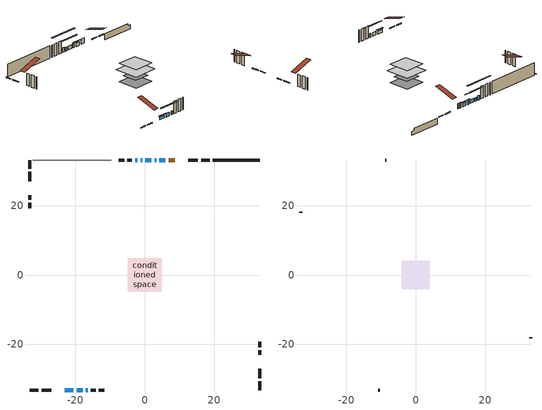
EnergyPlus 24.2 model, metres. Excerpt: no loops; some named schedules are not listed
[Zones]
conditioned space
 floor outside (Floor1 construction): -3.15,-3.15 -3.15,3.15 3.15,3.15 3.15,-3.15 z0.18
 floor adiabatic (AdiabaticFloorConstruction): -4.88,-4.88 -4.88,4.88 4.88,4.88 4.88,-4.88 z2.62
 floor foundation (Slab1 construction): -4.16,-4.16 -4.16,4.16 4.16,4.16 4.16,-4.16 z-2.23
 wall outside (RimJoist1 construction): 18.7,33.15 16.25,33.15 / -33.15,-33.15 -30.69,-33.15 / -33.15,33.15 -33.15,30.69 / 33.15,-33.15 33.15,-30.69 z0.18:0.48
 wall outside (RimJoist2 construction): 15.32,33.15 12.55,33.15 / -29.76,-33.15 -26.99,-33.15 / -33.15,29.76 -33.15,26.99 / 33.15,-29.76 33.15,-26.99 z0.18:0.48
 wall outside (AdiabaticWallConstruction 1): 8.58,33.15 6.87,33.15 z0.18:2.21
 wall outside (AdiabaticWallConstruction): 5.94,33.15 4.2,33.15 / 1.92,33.15 0.18,33.15 / -19.66,-33.15 -17.92,-33.15 z0.18:1.61; 3.28,33.15 2.85,33.15 / -0.74,33.15 -1.17,33.15 / -16.99,-33.15 -16.44,-33.15 z0.18:1.64; -23.03,-33.15 -20.59,-33.15 z0.18:1.31; -2.1,33.15 -2.77,33.15 z0.18:1.92
 wall outside (Wall1 construction): -3.7,33.15 -5.04,33.15 / -15.51,-33.15 -14.17,-33.15 / -33.15,23.02 -33.15,21.68 / 33.15,-23.02 33.15,-21.68 z0.18:5.06
 wall outside (Wall2 construction): -5.97,33.15 -7.51,33.15 / -13.24,-33.15 -11.7,-33.15 / -33.15,20.76 -33.15,19.21 / 33.15,-20.76 33.15,-19.21 z0.18:5.06
 wall foundation (FoundationWall1 construction): 19.63,33.15,-2.23 19.63,33.15,0.18 31.8,33.15,0.18 31.8,33.15,-0.68 33.15,33.15,-0.68 33.15,33.15,-2.23
 wall adiabatic (Wall4 construction): -9.72,33.15 -32.22,33.15 z0.18:5.06
 window (WindowConstruction): 5.94,33.15 4.21,33.15 z0.18:1.61
 window (WindowConstruction 1): 3.28,33.15 2.85,33.15 z0.18:1.64
 window (WindowConstruction 2): -23.02,-33.15 -20.59,-33.15 z0.18:1.31
 window (WindowConstruction 3): 1.92,33.15 0.18,33.15 z0.18:1.61
 window (WindowConstruction 4): -0.75,33.15 -1.17,33.15 z0.18:1.64
 window (WindowConstruction 5): -19.66,-33.15 -17.92,-33.15 z0.18:1.61
 window (WindowConstruction 6): -16.99,-33.15 -16.44,-33.15 z0.18:1.64
 window (WindowConstruction 7): -2.1,33.15 -2.77,33.15 z0.18:1.92
 door (Door): 8.58,33.15 6.87,33.15 z0.18:2.21
 ceiling adiabatic (AdiabaticFloorConstruction): 4.88,-4.88 4.88,4.88 -4.88,4.88 -4.88,-4.88 z2.62
attic - vented
 floor to conditioned space (Floor2 construction Reversed): -4.11,-4.11 -4.11,4.11 4.11,4.11 4.11,-4.11 z5.06
 wall outside (Wall3 construction): -8.44,33.15 -8.79,33.15 / -10.77,-33.15 -10.42,-33.15 / -33.15,18.28 -33.15,17.93 / 33.15,-18.28 33.15,-17.93 z0.18:5.06
 roof outside (Roof1 construction): 9.51,33.15,5.06 9.51,25.15,7.72 11.62,25.15,7.72 11.62,33.15,5.06; -23.95,-33.15,5.06 -23.95,-25.15,7.72 -26.06,-25.15,7.72 -26.06,-33.15,5.06; -33.15,23.95,5.06 -25.15,23.95,7.72 -25.15,26.06,7.72 -33.15,26.06,5.06; 33.15,-23.95,5.06 25.15,-23.95,7.72 25.15,-26.06,7.72 33.15,-26.06,5.06
shading: 3.74,33.15 6.4,33.15 6.4,33.45 3.74,33.45 z2.07; 2.39,33.15 3.74,33.15 3.74,33.45 2.39,33.45 z2.1; -20.13,-33.15 -23.48,-33.15 -23.48,-33.45 -20.13,-33.45 z1.77; -2.87,33.15 4.97,33.15 4.97,33.45 -2.87,33.45 z4.66; -4.22,33.15 2.31,33.15 2.31,33.45 -4.22,33.45 z4.69; -14.87,-33.15 -22.71,-33.15 -22.71,-33.45 -14.87,-33.45 z4.66; -13.39,-33.15 -20.04,-33.15 -20.04,-33.45 -13.39,-33.45 z4.69; -8.56,33.15 3.69,33.15 3.69,33.45 -8.56,33.45 z7.71
[Building]
Building 1: Terrain=Suburbs
[Site:Location]
Montreal Intl AP_QC: Latitude {deg}=45.47; Longitude {deg}=-73.74; Time Zone {hr}=-5; Elevation {m}=36; Keep Site Location Information=Yes
[Site:GroundTemperature:Shallow]
2.07863, -0.316383, -0.508184, 0.628371, 5.19101, 9.73239, 13.6695, 16.1636, 16.3755, 14.347, 10.5102, 6.10817
[Site:WaterMainsTemperature]
Calculation Method=Schedule; Temperature Schedule=mains temperature schedule
[Material] Roughness=Rough; Thermal Absorptance=0.9
Name | Thickness {m} | Conductivity {W/m-K} | Density {kg/m3} | Specific Heat {J/kg-K} | Solar Absorptance | Visible Absorptance
asphalt or fiberglass shingles | 0.00635 | 0.162714 | 1121.4 | 1465.45 | 0.4 | 0.4
ceiling loosefill ins | 0.0846667 | 0.0480833 | 16.02 | 1046.75 | 0.7 | 0.7
ceiling stud and cavity | 0.1397 | 0.0936684 | 65.682 | 1177.47 | 0.7 | 0.7
concrete 4.0 in. | 0.1016 | 1.803125 | 2242.8 | 837.4 | 0.7 | 0.7
concrete 8.0 in. | 0.2032 | 1.803125 | 2242.8 | 837.4 | 0.7 | 0.7
door material | 0.04445 | 0.0451087 | 512.64 | 1214.23 | 0.7 | 0.7
exterior vertical ins | 0.0439632 | 0.029427 | 32.04 | 1214.23 | 0.7 | 0.7
floor covering | 0.0127 | 0.0433444 | 54.468 | 1339.84 | 0.6 | 0.6
floor rigid ins; rim joist rigid ins; wall rigid ins | 0.051816 | 0.029427 | 32.04 | 1214.23 | 0.7 | 0.7
floor rigid ins 1; wall rigid ins 2 | 0.512978 | 0.029427 | 32.04 | 1214.23 | 0.7 | 0.7
floor stud and cavity | 0.1397 | 0.078073 | 92.3553 | 1139.71 | 0.7 | 0.7
floor stud and cavity 1 | 0.1397 | 1.75129 | 37.0049 | 1207.88 | 0.7 | 0.7
furniture material conditioned space 1 | 0.1524 | 0.115458 | 640.8 | 1214.23 | 0.6 | 0.6
gypsum board | 0.0127 | 0.160291 | 801 | 837.4 | 0.6 | 0.6
gypsum board 1 | 0.0127 | 0.160291 | 801 | 837.4 | 0.7 | 0.7
osb sheathing 0.5 in. | 0.0127 | 0.115458 | 512.64 | 1214.23 | 0.7 | 0.7
osb sheathing 0.75 in. | 0.01905 | 0.115458 | 512.64 | 1214.23 | 0.7 | 0.7
osb sheathing 2.0 in. | 0.0508 | 0.115458 | 512.64 | 1214.23 | 0.7 | 0.7
rim joist stud and cavity | 0.0508 | 0.0453203 | 125.044 | 1163.47 | 0.6 | 0.6
rim joist stud and cavity 1 | 0.0508 | 0.284013 | 125.044 | 1163.47 | 0.6 | 0.6
wall rigid ins 1 | 0.051816 | 0.029427 | 32.04 | 1214.23 | 0.4 | 0.4
wall stud and cavity | 0.1397 | 0.193511 | 139.0536 | 1170.24 | 0.7 | 0.7
wall stud and cavity 1 | 0.1397 | 0.187121 | 139.0536 | 1170.24 | 0.7 | 0.7
wall stud and cavity 2 | 0.0889 | 6.9971 | 50.32683 | 1063.81 | 0.6 | 0.6
wall stud and cavity 3 | 0.1397 | 0.153596 | 139.0536 | 1170.24 | 0.7 | 0.7
wall stud and cavity 4 | 0.0889 | 0.380278 | 52.3479 | 1209.89 | 0.7 | 0.7
wall stud and cavity 5 | 0.0889 | 0.391764 | 83.0341 | 1211.67 | 0.7 | 0.7
wood siding | 0.0254 | 0.102417 | 544.68 | 1172.36 | 0.4 | 0.4
wood siding 1 | 0.00254 | 0.102417 | 544.68 | 1172.36 | 0.4 | 0.4
wood siding 2; wood siding 3; wood siding 4 | 0.0254 | 0.102417 | 544.68 | 1172.36 | 0.7 | 0.7
[WindowMaterial:SimpleGlazingSystem]
Name | U-Factor {W/m2-K} | Solar Heat Gain Coefficient
WindowMaterial | 2.94802 | 0.61
WindowMaterial 1 | 3.04227 | 0.45
WindowMaterial 2 | 2.98833 | 0.56
WindowMaterial 3 | 3.01729 | 0.5
WindowMaterial 4 | 2.992306 | 0.54
[Construction]
AdiabaticFloorConstruction: floor stud and cavity 1, floor rigid ins 1, osb sheathing 0.75 in., floor covering
AdiabaticWallConstruction: wood siding 3, wall rigid ins 2, wall stud and cavity 4, gypsum board
AdiabaticWallConstruction 1: wood siding 4, wall rigid ins 2, wall stud and cavity 4, gypsum board
Door: door material
Floor1 construction: floor stud and cavity, floor rigid ins, osb sheathing 0.75 in., floor covering
Floor2 construction Reversed: gypsum board, ceiling stud and cavity, ceiling loosefill ins
FoundationWall1 construction: concrete 8.0 in., gypsum board 1
furniture construction conditioned space 1: furniture material conditioned space 1
PartitionWallConstruction: gypsum board, wall stud and cavity 5, gypsum board
RimJoist1 construction: wood siding 2, osb sheathing 2.0 in., rim joist stud and cavity
RimJoist2 construction: wood siding 2, rim joist rigid ins, osb sheathing 2.0 in., rim joist stud and cavity 1
Roof1 construction: asphalt or fiberglass shingles
Slab1 construction: concrete 4.0 in.
Wall1 construction: wood siding, wall rigid ins, osb sheathing 0.5 in., wall stud and cavity, gypsum board
Wall2 construction: wood siding, wall rigid ins, osb sheathing 0.5 in., wall stud and cavity 1, gypsum board
Wall3 construction: wood siding 1, wall stud and cavity 2
Wall4 construction: wall rigid ins 1, osb sheathing 0.5 in., wall stud and cavity 3, gypsum board
WindowConstruction; WindowConstruction 3; WindowConstruction 5: WindowMaterial
WindowConstruction 1; WindowConstruction 4: WindowMaterial 1
WindowConstruction 2: WindowMaterial 2
WindowConstruction 6: WindowMaterial 3
WindowConstruction 7: WindowMaterial 4
[Zone] Multiplier=1; Part of Total Floor Area=Yes
Name | Volume {m3}
attic - vented | 29.2154
conditioned space | 571.5
[Space]
Name | Zone | Volume {m3}
attic - vented 1 | attic - vented | 29.2154
conditioned space 1 | conditioned space | 571.5
[ZoneInfiltration:EffectiveLeakageArea]
infil attic - vented 1: Zone or Space=attic - vented 1; Schedule=Always On Discrete; Effective Air Leakage Area {cm2}=2699.2; Stack Coefficient=0.000524584; Wind Coefficient=1.54749e-05
[ZoneMixing]
whole house fan mix: Zone or Space=attic - vented; Schedule=Always On Continuous; Design Flow Rate Calculation Method=Flow/Zone; Design Flow Rate {m3/s}=0; Source Zone or Space=conditioned space
[SurfaceProperty:ExposedFoundationPerimeter]
Slab1: Exposed Perimeter Calculation Method=TotalExposedPerimeter; Total Exposed Perimeter {m}=13.515
[InternalMass] Zone or ZoneList=conditioned space; Space or SpaceList=conditioned space 1
Name | Construction | Surface Area {m2}
furniture mass conditioned space 1 | furniture construction conditioned space 1 | 81.68
partition wall mass | PartitionWallConstruction | 204.2
[Lights]
interior lighting: Zone or ZoneList or Space or SpaceList=conditioned space 1; Schedule=interior lighting schedule; Design Level Calculation Method=LightingLevel; Lighting Level {W}=343.2; Return Air Fraction=0; Fraction Radiant=0.6; Fraction Visible=0.2; Fraction Replaceable=1
[People]
occupants: Zone or ZoneList or Space or SpaceList=conditioned space 1; Number of People Schedule=occupants schedule; Number of People Calculation Method=People; Number of People=3; Fraction Radiant=0.314171; Sensible Heat Fraction=0.56303; Activity Level Schedule=occupants activity schedule; Carbon Dioxide Generation Rate {m3/s-W}=0; Enable ASHRAE 55 Comfort Warnings=No; Mean Radiant Temperature Calculation Type=EnclosureAveraged
[ElectricEquipment] Zone or ZoneList or Space or SpaceList=conditioned space 1; Design Level Calculation Method=EquipmentLevel
Name | Schedule | Design Level {W} | Fraction Latent | Fraction Radiant | Fraction Lost
clothes dryer | clothes dryer schedule | 140.772 | 0.015 | 0.081 | 0.85
clothes washer | clothes washer schedule | 32.1985 | 0.03 | 0.162 | 0.7
cooking range | cooking range schedule | 208.969 | 0.08 | 0.432 | 0.2
dishwasher | dishwasher schedule | 66.8632 | 0.3 | 0.18 | 0.4
fridge | fridge schedule | 72.9452 | 0 | 0.6 | 0
mech vent bath fan 0 | mech vent bath fan 0 schedule | 50.2 | 0 | 0 | 1
mech vent bath fan 1 | mech vent bath fan 1 schedule | 50.2 | 0 | 0 | 1
mech vent bath fan 2 | mech vent bath fan 2 schedule | 50.2 | 0 | 0 | 1
mech vent bath fan 3 | mech vent bath fan 3 schedule | 50.2 | 0 | 0 | 1
mech vent house fan | mech vent house fan schedule | 0 | 0 | 0 | 1
mech vent house fan cfis | mech vent house fan cfis schedule | 0 | 0 | 0 | 0
mech vent range fan 0 | mech vent range fan 0 schedule | 57 | 0 | 0 | 1
misc plug loads | misc plug loads schedule | 494.7 | 0.045 | 0.513 | 0.1
whole house fan | Always On Discrete | 0 | 0 | 0 | 1
[OtherEquipment] Zone or ZoneList or Space or SpaceList=conditioned space 1; Design Level Calculation Method=EquipmentLevel
Name | Fuel Type | Schedule | Design Level {W} | Fraction Latent | Fraction Radiant | Fraction Lost
clothes dryer 1 | Electricity | clothes dryer schedule | 0 | 0.015 | 0.081 | 0.85
cooking range 1 | Electricity | cooking range schedule | 0 | 0.08 | 0.432 | 0.2
general water use latent | None | general water use schedule | 59.3978 | 1 | 0 | 0
general water use sensible | None | general water use schedule | -58.539 | 0 | 0.6 | 0
mech vent house fan latent load | None | Always On Discrete | 0 | 1 | 0 | 0
mech vent house fan sensible load | None | Always On Discrete | 0 | 0 | 0 | 0
water heater energy adjustment1 | Electricity | Always On Discrete | 0.01 | 0 | 0 | 1
[ZoneInfiltration:DesignFlowRate] Zone or ZoneList or Space or SpaceList=conditioned space 1; Schedule=Always On Discrete; Design Flow Rate Calculation Method=Flow/Zone; Design Flow Rate {m3/s}=0
infil flow; natural vent flow; whole house fan flow
[AvailabilityManager:Scheduled]
furnace airloop Availability Manager: Schedule=Always On Discrete
[Foundation:Kiva]
Foundation Kiva 1: Initial Indoor Air Temperature {C}=18; Wall Height Above Grade {m}=0.179984; Wall Depth Below Slab {m}=0.2032; Custom Block Material Name 1=exterior vertical ins; Custom Block Depth 1 {m}=2.40999; Custom Block X Position 1 {m}=0.2159; Custom Block Z Position 1 {m}=0
[Foundation:Kiva:Settings]
Soil Conductivity {W/m-K}=0.849921; Soil Density {kg/m3}=1842.3; Soil Specific Heat {J/kg-K}=418.7; Ground Solar Absorptivity=0.9; Ground Thermal Absorptivity=0.9; Ground Surface Roughness {m}=0.03; Far-Field Width {m}=40; Deep-Ground Boundary Condition=ZeroFlux; Deep-Ground Depth {m}=40; Minimum Cell Dimension {m}=0.2; Maximum Cell Growth Coefficient=3; Simulation Timestep=Timestep
[Exterior:Lights]
exterior lighting: Schedule=exterior lighting schedule; Design Level {W}=75.6
[EnergyManagementSystem:GlobalVariable]
furnace_airloop_Fan_RTF
infil_program_Qfan
infil_program_Qinf
natural_vent_program_Qnv
natural_vent_program_Qwhf
[EnergyManagementSystem:Sensor]
Name | Output:Variable or Output:Meter Index Key | Output:Variable or Output:Meter
airflow_gain | infil flow | Infiltration Sensible Heat Gain Energy
airflow_gain_1 | natural vent flow | Infiltration Sensible Heat Gain Energy
airflow_gain_2 | whole house fan flow | Infiltration Sensible Heat Gain Energy
airflow_loss | infil flow | Infiltration Sensible Heat Loss Energy
airflow_loss_1 | natural vent flow | Infiltration Sensible Heat Loss Energy
airflow_loss_2 | whole house fan flow | Infiltration Sensible Heat Loss Energy
clg_load_cond |  | Cooling:EnergyTransfer:Zone:CONDITIONED SPACE
clg_sp_s; clg_sp_s_1 | cooling setpoint | Schedule Value
clothes_dryer_exhaust_0_sch_s | clothes dryer exhaust 0 schedule | Schedule Value
cool_season | cooling season schedule | Schedule Value
htg_load_cond |  | Heating:EnergyTransfer:Zone:CONDITIONED SPACE
htg_sp_s; htg_sp_s_1 | heating setpoint | Schedule Value
ig_ee_conv | clothes dryer | Electric Equipment Convective Heating Energy
ig_ee_conv_2 | cooking range | Electric Equipment Convective Heating Energy
ig_ee_conv_4 | fridge | Electric Equipment Convective Heating Energy
ig_ee_conv_5 | misc plug loads | Electric Equipment Convective Heating Energy
ig_ee_conv_6 | whole house fan | Electric Equipment Convective Heating Energy
ig_ee_rad | clothes dryer | Electric Equipment Radiant Heating Energy
ig_ee_rad_2 | cooking range | Electric Equipment Radiant Heating Energy
ig_ee_rad_4 | fridge | Electric Equipment Radiant Heating Energy
ig_ee_rad_5 | misc plug loads | Electric Equipment Radiant Heating Energy
ig_ee_rad_6 | whole house fan | Electric Equipment Radiant Heating Energy
ig_lgt_conv | interior lighting | Lights Convective Heating Energy
ig_lgt_rad | interior lighting | Lights Radiant Heating Energy
ig_lgt_vis | interior lighting | Lights Visible Radiation Heating Energy
ig_oe_conv | clothes dryer 1 | Other Equipment Convective Heating Energy
ig_oe_conv_1 | cooking range 1 | Other Equipment Convective Heating Energy
ig_oe_conv_2 | general water use latent | Other Equipment Convective Heating Energy
ig_oe_conv_3 | general water use sensible | Other Equipment Convective Heating Energy
ig_oe_conv_4 | water heater energy adjustment1 | Other Equipment Convective Heating Energy
ig_oe_rad | clothes dryer 1 | Other Equipment Radiant Heating Energy
ig_oe_rad_1 | cooking range 1 | Other Equipment Radiant Heating Energy
ig_oe_rad_2 | general water use latent | Other Equipment Radiant Heating Energy
ig_oe_rad_3 | general water use sensible | Other Equipment Radiant Heating Energy
ig_oe_rad_4 | water heater energy adjustment1 | Other Equipment Radiant Heating Energy
ig_ppl_conv | occupants | People Convective Heating Energy
ig_ppl_rad | occupants | People Radiant Heating Energy
im_conv | furniture mass conditioned space 1 | Surface Inside Face Convection Heat Gain Energy
im_conv_1 | partition wall mass | Surface Inside Face Convection Heat Gain Energy
im_ig | furniture mass conditioned space 1 | Surface Inside Face Internal Gains Radiation Heat Gain Energy
im_ig_1 | partition wall mass | Surface Inside Face Internal Gains Radiation Heat Gain Energy
im_lgt | furniture mass conditioned space 1 | Surface Inside Face Lights Radiation Heat Gain Energy
im_lgt_1 | partition wall mass | Surface Inside Face Lights Radiation Heat Gain Energy
im_sol | furniture mass conditioned space 1 | Surface Inside Face Solar Radiation Heat Gain Energy
im_sol_1 | partition wall mass | Surface Inside Face Solar Radiation Heat Gain Energy
im_surf | furniture mass conditioned space 1 | Surface Inside Face Net Surface Thermal Radiation Heat Gain Energy
im_surf_1 | partition wall mass | Surface Inside Face Net Surface Thermal Radiation Heat Gain Energy
mech_vent_bath_fan_0_sch_s | mech vent bath fan 0 schedule | Schedule Value
mech_vent_bath_fan_1_sch_s | mech vent bath fan 1 schedule | Schedule Value
mech_vent_bath_fan_2_sch_s | mech vent bath fan 2 schedule | Schedule Value
mech_vent_bath_fan_3_sch_s | mech vent bath fan 3 schedule | Schedule Value
mech_vent_range_fan_0_sch_s | mech vent range fan 0 schedule | Schedule Value
mv_conv | mech vent bath fan 0 | Electric Equipment Convective Heating Energy
mv_conv_1 | mech vent bath fan 1 | Electric Equipment Convective Heating Energy
mv_conv_2 | mech vent bath fan 2 | Electric Equipment Convective Heating Energy
mv_conv_3 | mech vent bath fan 3 | Electric Equipment Convective Heating Energy
mv_conv_4 | mech vent house fan | Electric Equipment Convective Heating Energy
mv_conv_5 | mech vent house fan cfis | Electric Equipment Convective Heating Energy
mv_conv_6 | mech vent range fan 0 | Electric Equipment Convective Heating Energy
mv_conv_7 | mech vent house fan latent load | Other Equipment Convective Heating Energy
mv_conv_8 | mech vent house fan sensible load | Other Equipment Convective Heating Energy
mv_rad | mech vent bath fan 0 | Electric Equipment Radiant Heating Energy
mv_rad_1 | mech vent bath fan 1 | Electric Equipment Radiant Heating Energy
mv_rad_2 | mech vent bath fan 2 | Electric Equipment Radiant Heating Energy
mv_rad_3 | mech vent bath fan 3 | Electric Equipment Radiant Heating Energy
mv_rad_4 | mech vent house fan | Electric Equipment Radiant Heating Energy
mv_rad_5 | mech vent house fan cfis | Electric Equipment Radiant Heating Energy
mv_rad_6 | mech vent range fan 0 | Electric Equipment Radiant Heating Energy
mv_rad_7 | mech vent house fan latent load | Other Equipment Radiant Heating Energy
mv_rad_8 | mech vent house fan sensible load | Other Equipment Radiant Heating Energy
natural_vent_s | natural vent schedule | Schedule Value
out_pb_s |  | Site Outdoor Air Barometric Pressure
out_wt_s |  | Site Outdoor Air Humidity Ratio
site_vw_s |  | Site Wind Speed
ss_back_out | Window1 | Surface Window Shortwave from Zone Back Out Window Heat Transfer Rate
ss_back_out_1 | Window2 | Surface Window Shortwave from Zone Back Out Window Heat Transfer Rate
ss_back_out_2 | Window3 | Surface Window Shortwave from Zone Back Out Window Heat Transfer Rate
ss_back_out_3 | Window5 | Surface Window Shortwave from Zone Back Out Window Heat Transfer Rate
ss_back_out_4 | Window6 | Surface Window Shortwave from Zone Back Out Window Heat Transfer Rate
ss_back_out_5 | Window7 | Surface Window Shortwave from Zone Back Out Window Heat Transfer Rate
ss_back_out_6 | Window8 | Surface Window Shortwave from Zone Back Out Window Heat Transfer Rate
ss_back_out_7 | Window9 | Surface Window Shortwave from Zone Back Out Window Heat Transfer Rate
ss_conv | Door1 | Surface Inside Face Convection Heat Gain Energy
ss_conv_1 | Window1 | Surface Inside Face Convection Heat Gain Energy
ss_conv_2 | Window2 | Surface Inside Face Convection Heat Gain Energy
ss_conv_3 | Window3 | Surface Inside Face Convection Heat Gain Energy
ss_conv_4 | Window5 | Surface Inside Face Convection Heat Gain Energy
ss_conv_5 | Window6 | Surface Inside Face Convection Heat Gain Energy
ss_conv_6 | Window7 | Surface Inside Face Convection Heat Gain Energy
ss_conv_7 | Window8 | Surface Inside Face Convection Heat Gain Energy
ss_conv_8 | Window9 | Surface Inside Face Convection Heat Gain Energy
ss_ig | Door1 | Surface Inside Face Internal Gains Radiation Heat Gain Energy
ss_ig_1 | Window1 | Surface Inside Face Internal Gains Radiation Heat Gain Energy
ss_ig_2 | Window2 | Surface Inside Face Internal Gains Radiation Heat Gain Energy
ss_ig_3 | Window3 | Surface Inside Face Internal Gains Radiation Heat Gain Energy
ss_ig_4 | Window5 | Surface Inside Face Internal Gains Radiation Heat Gain Energy
ss_ig_5 | Window6 | Surface Inside Face Internal Gains Radiation Heat Gain Energy
ss_ig_6 | Window7 | Surface Inside Face Internal Gains Radiation Heat Gain Energy
ss_ig_7 | Window8 | Surface Inside Face Internal Gains Radiation Heat Gain Energy
ss_ig_8 | Window9 | Surface Inside Face Internal Gains Radiation Heat Gain Energy
ss_lgt | Door1 | Surface Inside Face Lights Radiation Heat Gain Energy
ss_sol | Door1 | Surface Inside Face Solar Radiation Heat Gain Energy
ss_surf | Door1 | Surface Inside Face Net Surface Thermal Radiation Heat Gain Energy
ss_surf_1 | Window1 | Surface Inside Face Net Surface Thermal Radiation Heat Gain Energy
ss_surf_2 | Window2 | Surface Inside Face Net Surface Thermal Radiation Heat Gain Energy
ss_surf_3 | Window3 | Surface Inside Face Net Surface Thermal Radiation Heat Gain Energy
ss_surf_4 | Window5 | Surface Inside Face Net Surface Thermal Radiation Heat Gain Energy
ss_surf_5 | Window6 | Surface Inside Face Net Surface Thermal Radiation Heat Gain Energy
ss_surf_6 | Window7 | Surface Inside Face Net Surface Thermal Radiation Heat Gain Energy
ss_surf_7 | Window8 | Surface Inside Face Net Surface Thermal Radiation Heat Gain Energy
ss_surf_8 | Window9 | Surface Inside Face Net Surface Thermal Radiation Heat Gain Energy
ss_trans_in | Window1 | Surface Window Transmitted Solar Radiation Rate
ss_trans_in_1 | Window2 | Surface Window Transmitted Solar Radiation Rate
ss_trans_in_2 | Window3 | Surface Window Transmitted Solar Radiation Rate
ss_trans_in_3 | Window5 | Surface Window Transmitted Solar Radiation Rate
ss_trans_in_4 | Window6 | Surface Window Transmitted Solar Radiation Rate
ss_trans_in_5 | Window7 | Surface Window Transmitted Solar Radiation Rate
ss_trans_in_6 | Window8 | Surface Window Transmitted Solar Radiation Rate
ss_trans_in_7 | Window9 | Surface Window Transmitted Solar Radiation Rate
ss_trans_out | Window1 | Surface Inside Face Initial Transmitted Diffuse Transmitted Out Window Solar Radiation Rate
ss_trans_out_1 | Window2 | Surface Inside Face Initial Transmitted Diffuse Transmitted Out Window Solar Radiation Rate
ss_trans_out_2 | Window3 | Surface Inside Face Initial Transmitted Diffuse Transmitted Out Window Solar Radiation Rate
ss_trans_out_3 | Window5 | Surface Inside Face Initial Transmitted Diffuse Transmitted Out Window Solar Radiation Rate
ss_trans_out_4 | Window6 | Surface Inside Face Initial Transmitted Diffuse Transmitted Out Window Solar Radiation Rate
ss_trans_out_5 | Window7 | Surface Inside Face Initial Transmitted Diffuse Transmitted Out Window Solar Radiation Rate
ss_trans_out_6 | Window8 | Surface Inside Face Initial Transmitted Diffuse Transmitted Out Window Solar Radiation Rate
ss_trans_out_7 | Window9 | Surface Inside Face Initial Transmitted Diffuse Transmitted Out Window Solar Radiation Rate
s_conv | Floor1 | Surface Inside Face Convection Heat Gain Energy
s_conv_1 | Floor2 | Surface Inside Face Convection Heat Gain Energy
s_conv_10 | RimJoist2:180 | Surface Inside Face Convection Heat Gain Energy
s_conv_11 | RimJoist2:270 | Surface Inside Face Convection Heat Gain Energy
s_conv_12 | RimJoist2:90 | Surface Inside Face Convection Heat Gain Energy
s_conv_13 | Slab1 | Surface Inside Face Convection Heat Gain Energy
s_conv_14 | Wall1:0 | Surface Inside Face Convection Heat Gain Energy
s_conv_15 | Wall1:180 | Surface Inside Face Convection Heat Gain Energy
s_conv_16 | Wall1:270 | Surface Inside Face Convection Heat Gain Energy
s_conv_17 | Wall1:90 | Surface Inside Face Convection Heat Gain Energy
s_conv_18 | Wall2:0 | Surface Inside Face Convection Heat Gain Energy
s_conv_19 | Wall2:180 | Surface Inside Face Convection Heat Gain Energy
s_conv_2 | FoundationWall1 | Surface Inside Face Convection Heat Gain Energy
s_conv_20 | Wall2:270 | Surface Inside Face Convection Heat Gain Energy
s_conv_21 | Wall2:90 | Surface Inside Face Convection Heat Gain Energy
s_conv_22 | Wall4 | Surface Inside Face Convection Heat Gain Energy
s_conv_3 | inferred conditioned ceiling | Surface Inside Face Convection Heat Gain Energy
s_conv_4 | inferred conditioned floor | Surface Inside Face Convection Heat Gain Energy
s_conv_5 | RimJoist1:0 | Surface Inside Face Convection Heat Gain Energy
s_conv_6 | RimJoist1:180 | Surface Inside Face Convection Heat Gain Energy
s_conv_7 | RimJoist1:270 | Surface Inside Face Convection Heat Gain Energy
s_conv_8 | RimJoist1:90 | Surface Inside Face Convection Heat Gain Energy
s_conv_9 | RimJoist2:0 | Surface Inside Face Convection Heat Gain Energy
s_ig | Floor1 | Surface Inside Face Internal Gains Radiation Heat Gain Energy
s_ig_1 | Floor2 | Surface Inside Face Internal Gains Radiation Heat Gain Energy
s_ig_10 | RimJoist2:180 | Surface Inside Face Internal Gains Radiation Heat Gain Energy
s_ig_11 | RimJoist2:270 | Surface Inside Face Internal Gains Radiation Heat Gain Energy
s_ig_12 | RimJoist2:90 | Surface Inside Face Internal Gains Radiation Heat Gain Energy
s_ig_13 | Slab1 | Surface Inside Face Internal Gains Radiation Heat Gain Energy
s_ig_14 | Wall1:0 | Surface Inside Face Internal Gains Radiation Heat Gain Energy
s_ig_15 | Wall1:180 | Surface Inside Face Internal Gains Radiation Heat Gain Energy
